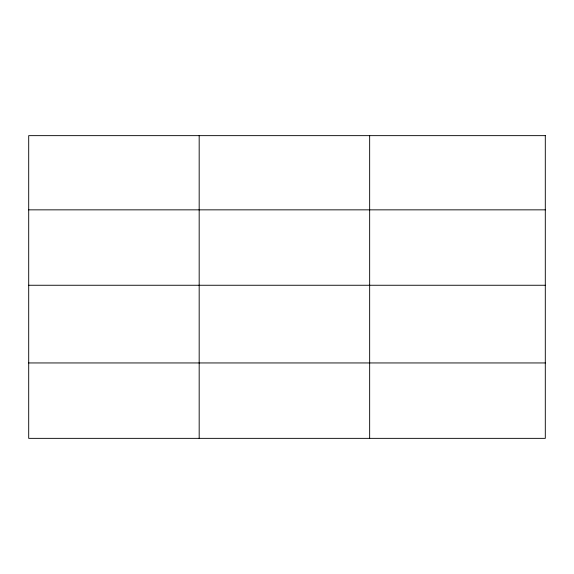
<?xml version="1.0" encoding="UTF-8"?>
<svg xmlns="http://www.w3.org/2000/svg" width="574" height="574" viewBox="0 0 574 574"><rect width="100%" height="100%" fill="white"/><g stroke="black" fill="none" stroke-linecap="round" stroke-linejoin="round"><path stroke-width="0.86" d="M28.7 209.847L545.3 209.847M28.7 285.256L545.3 285.256M28.7 362.947L545.3 362.947M369.656 135.643L369.656 438.357M199.178 135.643L199.178 438.357M545.3 135.643L28.7 135.643L28.7 438.357L545.3 438.357L545.3 135.643"/></g></svg>
